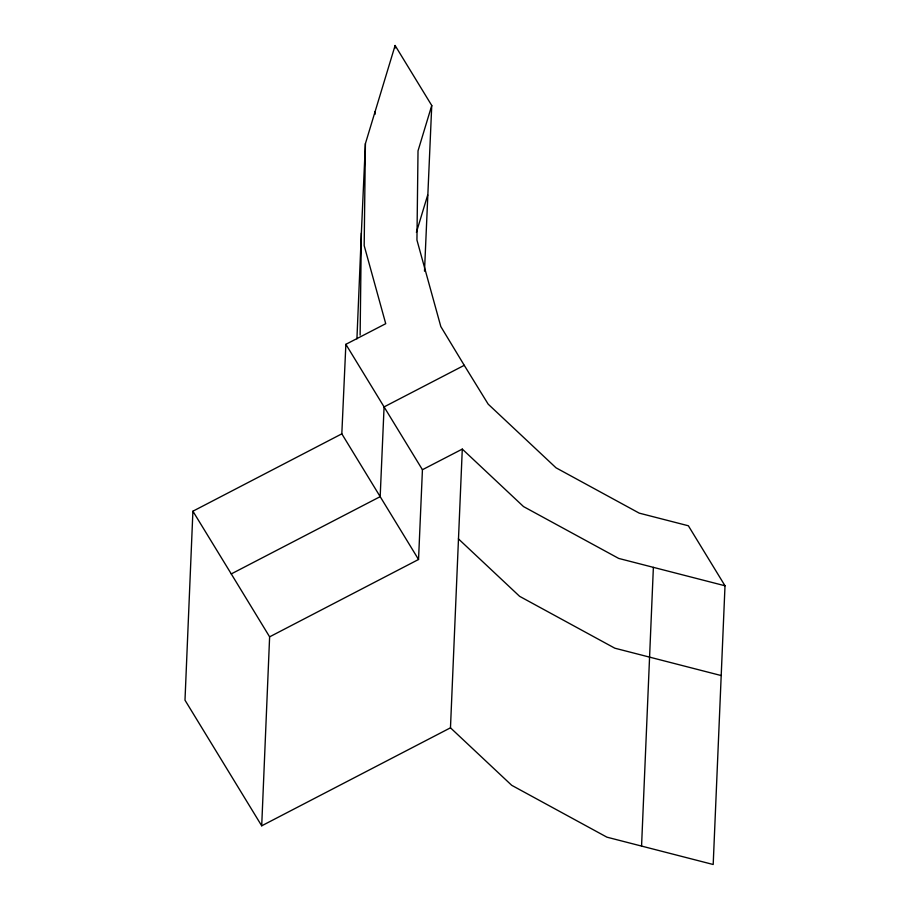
<?xml version="1.0" encoding="UTF-8"?>
<svg xmlns="http://www.w3.org/2000/svg" width="910" height="910" viewBox="0 0 910 910"><rect width="100%" height="100%" fill="white"/><g stroke="black" fill="none" stroke-linecap="round" stroke-linejoin="round"><path stroke-width="1.36" d="M360.121 335.13L361.361 233.108L365.411 143.598L395.111 45.5L431.75 105.503L424.504 271.169M365.411 143.598L364.182 245.62L385.726 323.698L345.868 344.321L341.819 433.842L418.543 559.479L269.622 636.841L261.705 825.814L450.473 727.818L462.291 449.096L422.433 469.719L418.543 559.479M341.819 433.842L192.909 511.204L184.992 700.177L261.705 825.814M356.925 338.873L361.361 233.108M641.561 846.072L653.38 567.351M431.75 105.503L418.02 150.855L416.939 240.035L440.815 326.565L464.259 365.32L488.181 404.154L556.021 467.808L639.23 513.138L688.369 525.775L725.008 585.778L713.19 864.5L606.902 837.166L511.704 785.307L450.473 727.818M374.977 114.398L375.102 111.6M394.986 48.298L395.111 45.5M416.393 232.368L427.7 195.013M464.259 365.32L384.077 406.906L380.175 496.655L231.265 573.914L192.909 511.204M725.008 585.778L618.72 558.433L523.523 506.586L462.291 449.096M721.107 675.527L614.819 648.193L519.621 596.334L458.39 538.845M345.868 344.321L422.433 469.719M231.265 573.914L269.622 636.841"/></g></svg>
